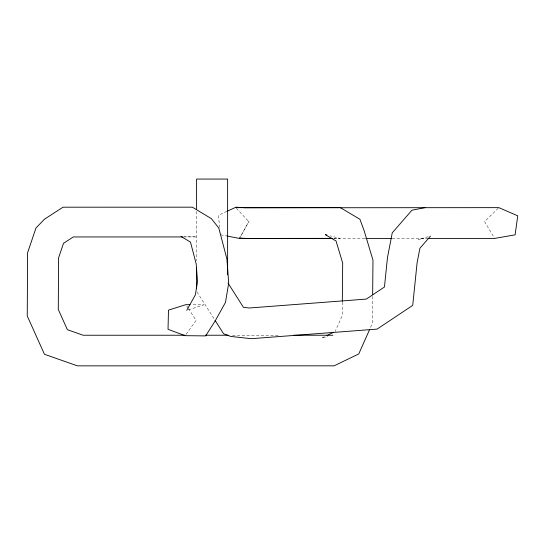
<?xml version="1.0" encoding="UTF-8"?>
<svg xmlns="http://www.w3.org/2000/svg" width="545" height="545" viewBox="0 0 545 545"><rect width="100%" height="100%" fill="white"/><g stroke="black" fill="none" stroke-linecap="round" stroke-linejoin="round"><path stroke-width="0.41" stroke-dasharray="2.73 2.04" d="M342.315 302.175L342.185 315.766L335.182 331.496M372.637 296.385L372.378 323.342L369.987 328.696M239.453 238.451L249.004 221.311L239.65 238.008M186.07 334.344L196.139 320.433L188.543 308.77M498.266 208.224L484.553 221.611L494.594 238.417M324.493 336.64L321.434 338.104L327.974 336.476M226.938 211.337L218.627 215.152L218.361 215.745L219.737 227.326M188.366 309.826L203.673 304.866L191.799 304.723M428.077 236.762L418.458 239.48L423.86 238.431M183.869 236.939L196.622 236.939L184.319 236.516M333.526 238.431L364.98 238.431M392.189 238.431L427.253 238.431M232.483 335.236L278.304 335.236M334.017 238.369L339.93 238.369L330.175 235.876M220.623 234.779L227.17 236.053M236.36 208.272L248.827 221.692M186.758 306.031L188.093 308.089M197.052 292.004L214.587 319.602M196.602 211.378L196.602 260.687"/><path stroke-width="0.82" d="M342.321 301.331L342.689 263.106L336.067 241.033L325.29 234.623L326.918 235.038M372.651 294.702L372.984 260.169L364.087 230.528L359.911 219.274L340.237 207.57L235.794 207.659M369.646 329.466L358.739 353.964L334.085 365.831L77.397 365.852L44.445 354.27L27.25 315.957L27.597 252.716L35.977 227.994L44.472 219.199L63.009 207.195L192.385 207.182L211.392 218.668L218.804 228.042L226.904 258.964L228.702 283.005L225.501 302.386L215.336 320.658L205.622 335.904L185.109 335.666L168.023 329.303L168.487 310.132L185.865 304.655L190.103 304.703M227.17 236.053L239.453 238.451L239.65 238.008L247.961 238.553L331.823 238.431M186.751 310.35L195.348 294.893L197.522 281.745L196.186 263.862L190.484 242.116L181.035 236.407M430.482 236.08L419.916 248.248L417.089 262.867L412.729 305.364L377.106 329.098L251.259 338.683L230.733 336.435L223.579 333.751L215.037 320.31M326.782 335.536L333.656 332.225M227.694 210.99L236.005 207.182L245.223 207.788L498.859 207.645L517.75 215.82L515.114 234.841L494.594 238.417L427.893 238.431M425.046 207.659L411.918 210.207L392.25 232.858L387.475 257.553L384.457 287.011L366.335 299.082L249.372 307.993L243.458 307.346L228.069 283.134M239.453 238.451L332.321 238.363M332.872 335.25L293.578 335.229M183.018 236.939L73.309 236.952L63.52 243.288L58.574 257.887L58.288 309.437L67.389 329.705L83.153 335.243L184.966 335.236M365.831 238.431L391.337 238.431M205.336 335.236L228.239 335.236M227.619 274.796L227.619 179.067L196.602 179.067L196.602 209.675M196.602 267.486L196.602 288.741"/></g></svg>
